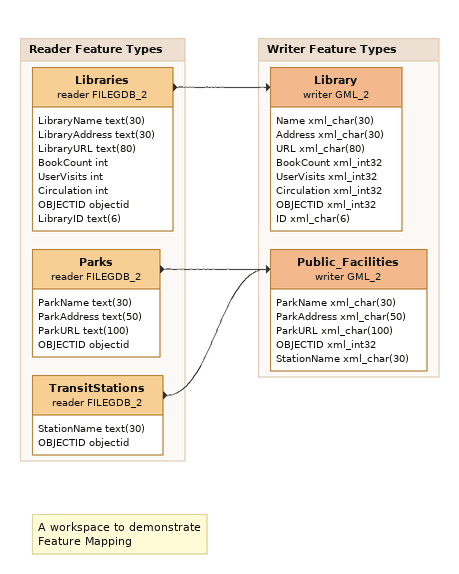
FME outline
Note: A workspace to demonstrate Feature Mapping

Bookmark: Reader Feature Types
Libraries (reader FILEGDB_2)
    attributes: LibraryName text(30), LibraryAddress text(30), LibraryURL text(80), BookCount int, UserVisits int, Circulation int, OBJECTID objectid, LibraryID text(6)
    -> Library (writer GML_2)
Parks (reader FILEGDB_2)
    attributes: ParkName text(30), ParkAddress text(50), ParkURL text(100), OBJECTID objectid
    -> Public_Facilities (writer GML_2)
TransitStations (reader FILEGDB_2)
    attributes: StationName text(30), OBJECTID objectid
    -> Public_Facilities (writer GML_2)

Bookmark: Writer Feature Types
Library (writer GML_2)
    attributes: Name xml_char(30), Address xml_char(30), URL xml_char(80), BookCount xml_int32, UserVisits xml_int32, Circulation xml_int32, OBJECTID xml_int32, ID xml_char(6)
Public_Facilities (writer GML_2)
    attributes: ParkName xml_char(30), ParkAddress xml_char(50), ParkURL xml_char(100), OBJECTID xml_int32, StationName xml_char(30)
